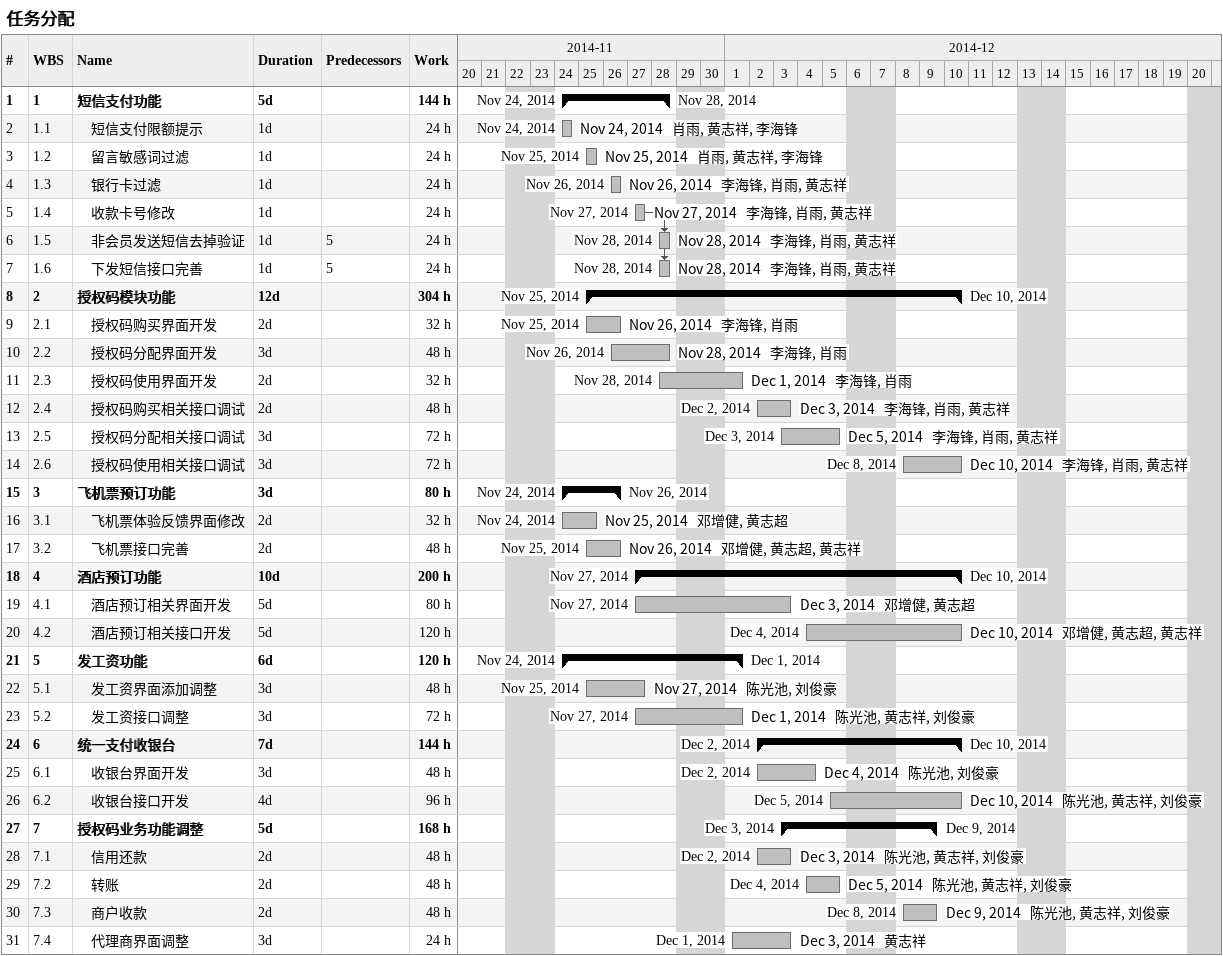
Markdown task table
任务分配

| ID | WBS | Task | Duration | Start | Finish | Predecessors | Resources | Work (h) |
|---|---|---|---|---|---|---|---|---|
| 1 | 1 | **短信支付功能** | 5d | 2014-11-24 | 2014-11-28 |  |  | 144 |
| 2 | 1.1 | 短信支付限额提示 | 1d | 2014-11-24 | 2014-11-24 |  | 肖雨, 黄志祥, 李海锋 | 24 |
| 3 | 1.2 | 留言敏感词过滤 | 1d | 2014-11-25 | 2014-11-25 |  | 肖雨, 黄志祥, 李海锋 | 24 |
| 4 | 1.3 | 银行卡过滤 | 1d | 2014-11-26 | 2014-11-26 |  | 李海锋, 肖雨, 黄志祥 | 24 |
| 5 | 1.4 | 收款卡号修改 | 1d | 2014-11-27 | 2014-11-27 |  | 李海锋, 肖雨, 黄志祥 | 24 |
| 6 | 1.5 | 非会员发送短信去掉验证 | 1d | 2014-11-28 | 2014-11-28 | 5 | 李海锋, 肖雨, 黄志祥 | 24 |
| 7 | 1.6 | 下发短信接口完善 | 1d | 2014-11-28 | 2014-11-28 | 5 | 李海锋, 肖雨, 黄志祥 | 24 |
| 8 | 2 | **授权码模块功能** | 12d | 2014-11-25 | 2014-12-10 |  |  | 304 |
| 9 | 2.1 | 授权码购买界面开发 | 2d | 2014-11-25 | 2014-11-26 |  | 李海锋, 肖雨 | 32 |
| 10 | 2.2 | 授权码分配界面开发 | 3d | 2014-11-26 | 2014-11-28 |  | 李海锋, 肖雨 | 48 |
| 11 | 2.3 | 授权码使用界面开发 | 2d | 2014-11-28 | 2014-12-01 |  | 李海锋, 肖雨 | 32 |
| 12 | 2.4 | 授权码购买相关接口调试 | 2d | 2014-12-02 | 2014-12-03 |  | 李海锋, 肖雨, 黄志祥 | 48 |
| 13 | 2.5 | 授权码分配相关接口调试 | 3d | 2014-12-03 | 2014-12-05 |  | 李海锋, 肖雨, 黄志祥 | 72 |
| 14 | 2.6 | 授权码使用相关接口调试 | 3d | 2014-12-08 | 2014-12-10 |  | 李海锋, 肖雨, 黄志祥 | 72 |
| 15 | 3 | **飞机票预订功能** | 3d | 2014-11-24 | 2014-11-26 |  |  | 80 |
| 16 | 3.1 | 飞机票体验反馈界面修改 | 2d | 2014-11-24 | 2014-11-25 |  | 邓增健, 黄志超 | 32 |
| 17 | 3.2 | 飞机票接口完善 | 2d | 2014-11-25 | 2014-11-26 |  | 邓增健, 黄志超, 黄志祥 | 48 |
| 18 | 4 | **酒店预订功能** | 10d | 2014-11-27 | 2014-12-10 |  |  | 200 |
| 19 | 4.1 | 酒店预订相关界面开发 | 5d | 2014-11-27 | 2014-12-03 |  | 邓增健, 黄志超 | 80 |
| 20 | 4.2 | 酒店预订相关接口开发 | 5d | 2014-12-04 | 2014-12-10 |  | 邓增健, 黄志超, 黄志祥 | 120 |
| 21 | 5 | **发工资功能** | 6d | 2014-11-24 | 2014-12-01 |  |  | 120 |
| 22 | 5.1 | 发工资界面添加调整 | 3d | 2014-11-25 | 2014-11-27 |  | 陈光池, 刘俊豪 | 48 |
| 23 | 5.2 | 发工资接口调整 | 3d | 2014-11-27 | 2014-12-01 |  | 陈光池, 黄志祥, 刘俊豪 | 72 |
| 24 | 6 | **统一支付收银台** | 7d | 2014-12-02 | 2014-12-10 |  |  | 144 |
| 25 | 6.1 | 收银台界面开发 | 3d | 2014-12-02 | 2014-12-04 |  | 陈光池, 刘俊豪 | 48 |
| 26 | 6.2 | 收银台接口开发 | 4d | 2014-12-05 | 2014-12-10 |  | 陈光池, 黄志祥, 刘俊豪 | 96 |
| 27 | 7 | **授权码业务功能调整** | 5d | 2014-12-03 | 2014-12-09 |  |  | 168 |
| 28 | 7.1 | 信用还款 | 2d | 2014-12-02 | 2014-12-03 |  | 陈光池, 黄志祥, 刘俊豪 | 48 |
| 29 | 7.2 | 转账 | 2d | 2014-12-04 | 2014-12-05 |  | 陈光池, 黄志祥, 刘俊豪 | 48 |
| 30 | 7.3 | 商户收款 | 2d | 2014-12-08 | 2014-12-09 |  | 陈光池, 黄志祥, 刘俊豪 | 48 |
| 31 | 7.4 | 代理商界面调整 | 3d | 2014-12-01 | 2014-12-03 |  | 黄志祥 | 24 |
